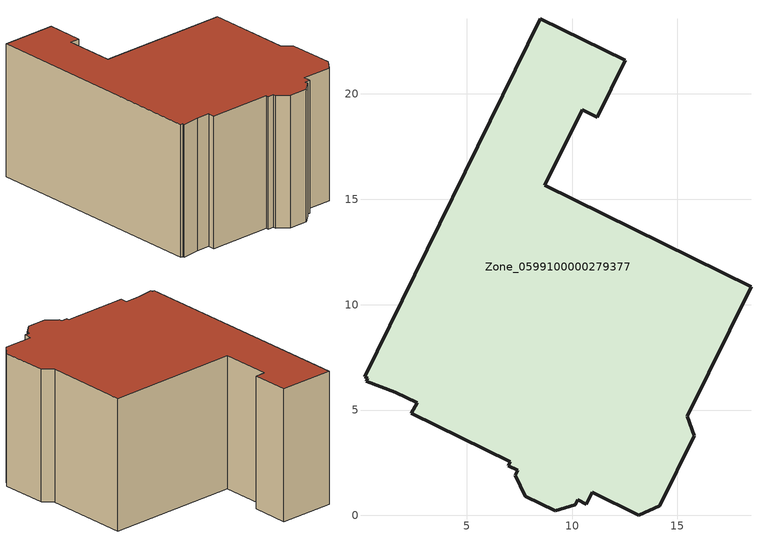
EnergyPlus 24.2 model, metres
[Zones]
Zone_0599100000279377
 floor ground (C_G): 15.46,4.71 15.8,3.78 14.17,0.46 13.16,0 10.95,1.09 10.68,0.54 10.26,0.75 10.15,0.51 9.19,0.23 7.78,0.92 7.31,1.9 7.43,2.14 6.98,2.36 7.07,2.55 2.38,4.85 2.65,5.35 1.62,5.85 0.24,6.36 0.3,6.5 0.15,6.57 8.5,23.57 12.53,21.59 11.2,18.89 10.47,19.25 8.71,15.66 18.49,10.85 z0
 wall outside (C_F): 10.47,19.25 11.2,18.89 12.53,21.59 8.5,23.57 0.15,6.57 0.3,6.5 0.24,6.36 1.62,5.85 2.65,5.35 2.38,4.85 7.07,2.55 6.98,2.36 7.43,2.14 7.31,1.9 7.78,0.92 9.19,0.23 10.15,0.51 10.26,0.75 10.68,0.54 10.95,1.09 13.16,0 14.17,0.46 15.8,3.78 15.46,4.71 18.49,10.85 8.71,15.66 10.47,19.25 z0:10.72
 roof outside (C_R): 1.62,5.85 2.65,5.35 2.38,4.85 7.07,2.55 6.98,2.36 7.43,2.14 7.31,1.9 7.78,0.92 9.19,0.23 10.15,0.51 10.26,0.75 10.68,0.54 10.95,1.09 13.16,0 14.17,0.46 15.8,3.78 15.46,4.71 18.49,10.85 8.71,15.66 10.47,19.25 11.2,18.89 12.53,21.59 8.5,23.57 0.15,6.57 0.3,6.5 0.24,6.36 z10.72
[BUILDING]
Pand.0599100000279377: North Axis=0; Terrain=City; Loads Convergence Tolerance Value=0.04; Temperature Convergence Tolerance Value=0.4; Solar Distribution=FullExterior; Maximum Number of Warmup Days=25; Minimum Number of Warmup Days=1
[Site:Location]
Rotterdam.The.Hague.AP_ZH_NLD Design_Conditions: Latitude=51.96; Longitude=4.45; Time Zone=1; Elevation=-4.5
[SITE:GROUNDTEMPERATURE:BUILDINGSURFACE]
18, 18, 18, 18, 18, 18, 18, 18, 18, 18, 18, 18
[MATERIAL] Thermal Absorptance=0.9; Solar Absorptance=0.7; Visible Absorptance=0.7
Name | Roughness | Thickness | Conductivity | Density | Specific Heat
G.D.1965 | MediumSmooth | 0.15 | 1 | 540 | 1210
F.D.1965 | Rough | 0.3 | 0.857143 | 1920 | 840
R.D.1965 | MediumRough | 0.2 | 0.08 | 1500 | 1000
[CONSTRUCTION]
C_G: G.D.1965
C_F: F.D.1965
C_R: R.D.1965
[ZONE]
Zone_0599100000279377: Type=1; Multiplier=1; Ceiling Height=Autocalculate; Volume=Autocalculate; Floor Area=autocalculate; Part of Total Floor Area=Yes
[ZONEINFILTRATION:DESIGNFLOWRATE]
Infil_Zone_0599100000279377: Zone or ZoneList or Space or SpaceList=Zone_0599100000279377; Schedule=AlwaysOn; Design Flow Rate Calculation Method=Flow/Area; Flow Rate per Floor Area=0.0042; Constant Term Coefficient=1; Temperature Term Coefficient=0; Velocity Term Coefficient=0; Velocity Squared Term Coefficient=0
[HVACTEMPLATE:ZONE:IDEALLOADSAIRSYSTEM]
Zone_0599100000279377: Maximum Heating Supply Air Temperature=50; Minimum Cooling Supply Air Temperature=13; Maximum Heating Supply Air Humidity Ratio=0.0156; Minimum Cooling Supply Air Humidity Ratio=0.0077; Heating Limit=NoLimit; Cooling Limit=NoLimit; Dehumidification Control Type=ConstantSensibleHeatRatio; Cooling Sensible Heat Ratio=0.7; Dehumidification Setpoint=60; Humidification Control Type=None; Humidification Setpoint=30; Outdoor Air Method=None; Outdoor Air Flow Rate per Person=0.00944; Outdoor Air Flow Rate per Zone Floor Area=0; Outdoor Air Flow Rate per Zone=0; Demand Controlled Ventilation Type=None; Outdoor Air Economizer Type=NoEconomizer; Heat Recovery Type=None; Sensible Heat Recovery Effectiveness=0.7; Latent Heat Recovery Effectiveness=0.65
[ZONECONTROL:THERMOSTAT]
ThermostatControl_Zone_0599100000279377: Zone or ZoneList=Zone_0599100000279377; Control Type Schedule=DualSetpointControlType; Control 1=Thermostat_Zone_0599100000279377; Temperature Difference Between Cutout And Setpoint=0
[THERMOSTATSETPOINT:DUALSETPOINT]
Thermostat_Zone_0599100000279377: Heating Setpoint Temperature Schedule=HeatingSetpoint_Zone_0599100000279377; Cooling Setpoint Temperature Schedule=CoolingSetpoint_Zone_0599100000279377
[SCHEDULE:COMPACT]
HeatingSetpoint_Zone_0599100000279377: Through: 12/31, For: AllDays, Until: 24:00, 21
CoolingSetpoint_Zone_0599100000279377: Through: 12/31, For: AllDays, Until: 24:00, 24
DualSetpointControlType: Through: 12/31, For: AllDays, Until: 24:00, 4
AlwaysOn: Through: 12/31, For: AllDays, Until: 24:00, 1
